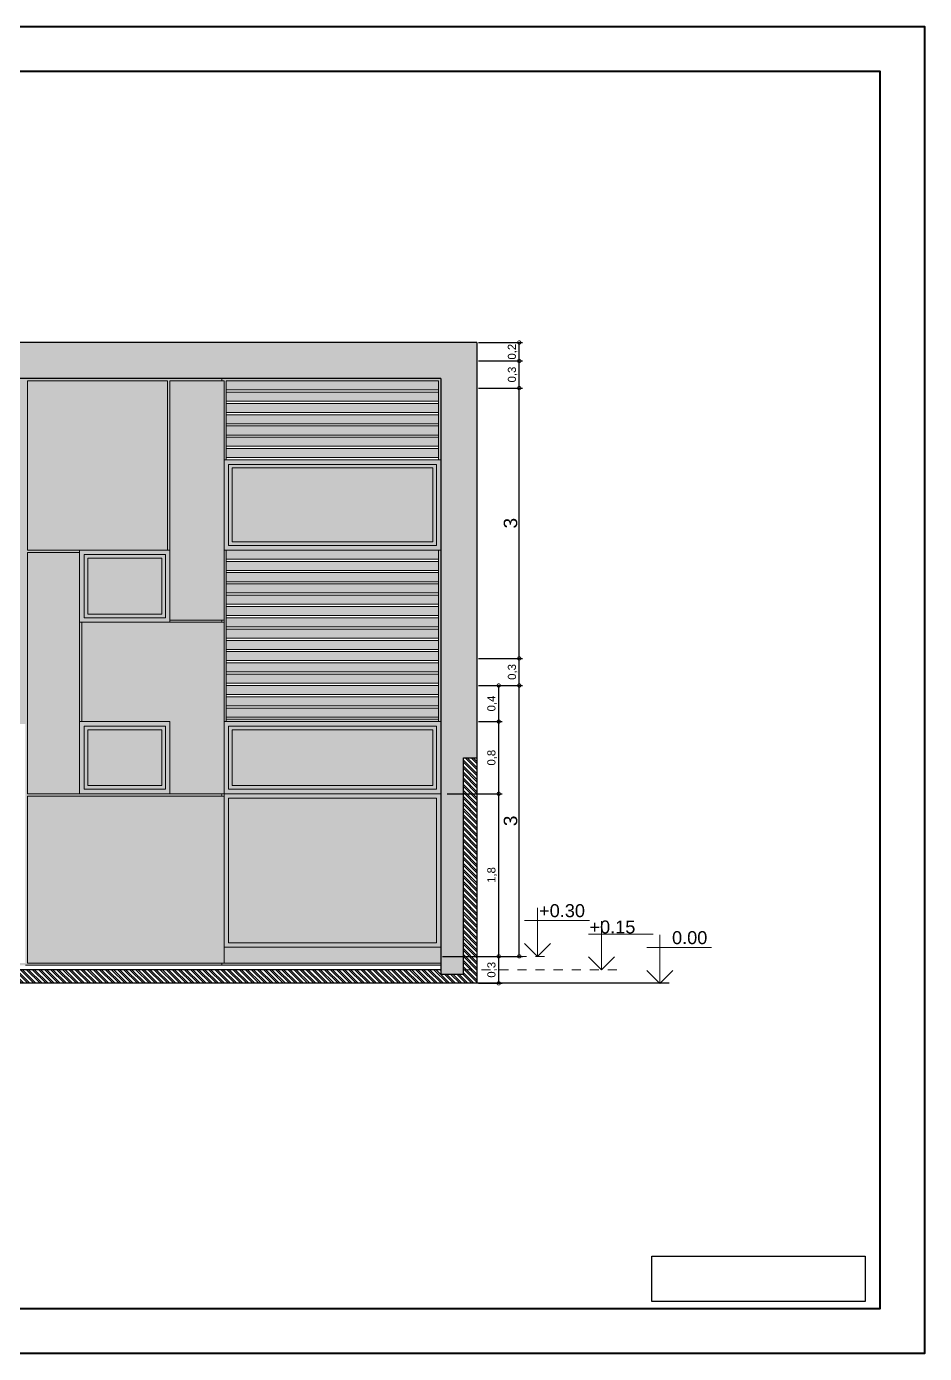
# Model space of a CAD drawing. Header units: millimetres. Extents: x 2502.5 to 2587.5, y 1451 to 1547.9.
# Drawn here: x 2535.24 to 2545.18, y 1476.21 to 1490.91 of the extents above; entities that cross this region are included whole.
import ezdxf

# ---------------------------------------------------------------- set-up
doc = ezdxf.new("R2010")
doc.units = ezdxf.units.MM
doc.linetypes.add('JIS_02_0.7', pattern=[1.35, 0.75, -0.6])
for name, color, linetype, lineweight in [('0.09', 6, 'Continuous', 9), ('0.15', 6, 'Continuous', 15), ('02_CIVIL_EXIST', 250, 'Continuous', 30), ('03_CIVIL EXIST A DECLARAR', 6, 'Continuous', 15), ('07_CIVIL VISTAS MEDIA', 143, 'Continuous', 9), ('08_CIVIL VISTAS FINO', 253, 'Continuous', 5), ('09_CIVIL PROYECCIONES', 230, 'JIS_02_0.7', 5), ('12_HATCH', 254, 'Continuous', 5), ('12_TEXTOS', 150, 'Continuous', 20), ('13_COTAS', 8, 'Continuous', 9)]:
    doc.layers.add(name, color=color, linetype=linetype, lineweight=lineweight)
doc.layers.add('HATCH', color=251, linetype='Continuous')
doc.styles.add('PARCELA', font='arial.ttf')
doc.styles.add('Swis721 BT', font='swiss.ttf')
doc.dimstyles.new('ISO-23', dxfattribs={"dimscale": 0.03, "dimtxt": 5, "dimasz": 2.5, "dimexe": 1.25, "dimexo": 0.625, "dimtad": 1, "dimtxsty": 'Swis721 BT', "dimblk": 'DOTSMALL', "dimcen": 2.5, "dimclrt": 150, "dimadec": 0, "dimazin": 0, "dimtfac": 1, "dimtmove": 0, "dimatfit": 3, "dimfxl": 0, "dimarcsym": 0})
picture_1 = doc.add_image_def('image1.png', size_in_pixel=(2031, 433))

# ---------------------------------------------------------------- blocks, each defined once
blk = doc.blocks.new('Nivel Vistas')
at = {"layer": '0.09'}
for p, q in [((423.53, 317.062), (423.53, 317.6)), ((423.386, 317.459), (424.105, 317.459)), ((423.53, 317.062), (423.386, 317.206)), ((423.53, 317.062), (423.674, 317.206))]:
    blk.add_line(p, q, dxfattribs=at)
blk = doc.blocks.new('V4')
at = {"layer": '03_CIVIL EXIST A DECLARAR'}
h = blk.add_hatch(color=251, dxfattribs=at)
h.dxf.hatch_style = 1
h.paths.add_polyline_path([(522.859, 585.278), (525.259, 585.278), (525.259, 586.278), (522.859, 586.278)])
h.paths.add_polyline_path([(522.909, 585.328), (525.209, 585.328), (525.209, 586.228), (522.909, 586.228)], flags=16)
h = blk.add_hatch(color=251, dxfattribs=at)
h.dxf.hatch_style = 1
h.paths.add_polyline_path([(525.209, 586.228), (522.909, 586.228), (522.909, 585.328), (525.209, 585.328)])
h.paths.add_polyline_path([(522.949, 585.368), (522.949, 586.188), (525.169, 586.188), (525.169, 585.368)], flags=16)
at = {"layer": '12_HATCH'}
h = blk.add_hatch(color=143, dxfattribs=at)
h.dxf.hatch_style = 1
h.paths.add_polyline_path([(525.169, 586.188), (522.949, 586.188), (522.949, 585.368), (525.169, 585.368)])
at = {"layer": '07_CIVIL VISTAS MEDIA'}
blk.add_lwpolyline([(522.859, 586.278), (525.259, 586.278), (525.259, 585.278), (522.859, 585.278)], close=True, dxfattribs=at)
at = {"layer": '08_CIVIL VISTAS FINO'}
for points in [[(522.909, 586.228), (525.209, 586.228), (525.209, 585.328), (522.909, 585.328)], [(522.949, 586.188), (525.169, 586.188), (525.169, 585.368), (522.949, 585.368)]]:
    blk.add_lwpolyline(points, close=True, dxfattribs=at)
blk = doc.blocks.new('V8')
at = {"layer": '03_CIVIL EXIST A DECLARAR'}
h = blk.add_hatch(color=251, dxfattribs=at)
h.dxf.hatch_style = 1
h.paths.add_polyline_path([(522.909, 582.678), (525.209, 582.678), (525.209, 583.378), (522.909, 583.378)], flags=16)
h.paths.add_polyline_path([(522.949, 582.718), (525.169, 582.718), (525.169, 583.338), (522.949, 583.338)], flags=0)
h.paths.add_polyline_path([(522.859, 582.628), (525.259, 582.628), (525.259, 583.428), (522.859, 583.428)])
h = blk.add_hatch(color=251, dxfattribs=at)
h.dxf.hatch_style = 1
h.paths.add_polyline_path([(522.909, 582.678), (525.209, 582.678), (525.209, 583.378), (522.909, 583.378)])
h.paths.add_polyline_path([(522.949, 582.718), (525.169, 582.718), (525.169, 583.338), (522.949, 583.338)], flags=16)
h = blk.add_hatch(color=251, dxfattribs=at)
h.dxf.hatch_style = 1
h.paths.add_polyline_path([(522.859, 580.928), (525.259, 580.928), (525.259, 582.628), (522.859, 582.628)])
h.paths.add_polyline_path([(522.909, 580.978), (525.209, 580.978), (525.209, 582.578), (522.909, 582.578)], flags=16)
at = {"layer": '12_HATCH'}
h = blk.add_hatch(color=143, dxfattribs=at)
h.dxf.hatch_style = 1
h.paths.add_polyline_path([(522.949, 582.718), (525.169, 582.718), (525.169, 583.338), (522.949, 583.338)])
h = blk.add_hatch(color=143, dxfattribs=at)
h.dxf.hatch_style = 1
h.paths.add_polyline_path([(522.909, 582.578), (522.909, 580.978), (525.209, 580.978), (525.209, 582.578)])
at = {"layer": '07_CIVIL VISTAS MEDIA'}
blk.add_line((522.859, 582.628), (525.259, 582.628), dxfattribs=at)
for points in [[(522.859, 583.428), (525.259, 583.428), (525.259, 580.928), (522.859, 580.928)], [(522.859, 583.428), (525.259, 583.428), (525.259, 582.628), (522.859, 582.628)]]:
    blk.add_lwpolyline(points, close=True, dxfattribs=at)
at = {"layer": '08_CIVIL VISTAS FINO'}
for points in [[(522.909, 583.378), (525.209, 583.378), (525.209, 582.678), (522.909, 582.678)], [(522.949, 583.338), (525.169, 583.338), (525.169, 582.718), (522.949, 582.718)], [(522.909, 582.578), (525.209, 582.578), (525.209, 580.978), (522.909, 580.978)]]:
    blk.add_lwpolyline(points, close=True, dxfattribs=at)
blk = doc.blocks.new('v23')
at = {"layer": '03_CIVIL EXIST A DECLARAR'}
h = blk.add_hatch(color=251, dxfattribs=at)
h.dxf.hatch_style = 1
h.paths.add_polyline_path([(534.77, 583.76), (534.77, 584.56), (533.77, 584.56), (533.77, 583.76)])
h.paths.add_polyline_path([(533.82, 583.81), (533.82, 584.51), (534.72, 584.51), (534.72, 583.81)], flags=16)
h.paths.add_polyline_path([(533.86, 583.85), (533.86, 584.47), (534.68, 584.47), (534.68, 583.85)], flags=0)
h = blk.add_hatch(color=251, dxfattribs=at)
h.dxf.hatch_style = 1
h.paths.add_polyline_path([(534.72, 583.81), (534.72, 584.51), (533.82, 584.51), (533.82, 583.81)])
h.paths.add_polyline_path([(533.86, 583.85), (533.86, 584.47), (534.68, 584.47), (534.68, 583.85)], flags=16)
at = {"layer": '12_HATCH'}
h = blk.add_hatch(color=2, dxfattribs=at)
h.dxf.hatch_style = 1
h.paths.add_polyline_path([(533.86, 583.85), (534.68, 583.85), (534.68, 584.47), (533.86, 584.47)])
at = {"layer": '07_CIVIL VISTAS MEDIA'}
blk.add_lwpolyline([(533.77, 584.56), (534.77, 584.56), (534.77, 583.76), (533.77, 583.76)], close=True, dxfattribs=at)
at = {"layer": '08_CIVIL VISTAS FINO'}
for points in [[(533.82, 584.51), (534.72, 584.51), (534.72, 583.81), (533.82, 583.81)], [(533.86, 584.47), (534.68, 584.47), (534.68, 583.85), (533.86, 583.85)]]:
    blk.add_lwpolyline(points, close=True, dxfattribs=at)
blk = doc.blocks.new('_DotSmall')
at = {"color": 0, "linetype": 'ByBlock', "const_width": 0.5}
blk.add_lwpolyline([(-0.0625, 0, 1), (0.0625, 0, 1)], format="xyb", close=True, dxfattribs=at)
blk = doc.blocks.new('*D309')
at = {"layer": '13_COTAS', "color": 0, "lineweight": -2}
for p, q in [((2539.845, 1480.609), (2540.506, 1480.609)), ((2540.468, 1480.31), (2540.468, 1480.609)), ((2540.245, 1480.31), (2540.506, 1480.31))]:
    blk.add_line(p, q, dxfattribs=at)
at = {"layer": 'Defpoints', "color": 0}
for p in [(2539.826, 1480.609), (2540.468, 1480.609), (2540.226, 1480.31)]:
    blk.add_point(p, dxfattribs=at)
at = {"layer": '13_COTAS', "color": 0, "lineweight": -2, "xscale": 0.075, "yscale": 0.075, "zscale": 0.075}
for p, rotation in [((2540.468, 1480.609), 90), ((2540.468, 1480.31), 270)]:
    blk.add_blockref('_DotSmall', p, dxfattribs=dict(at, rotation=rotation))
at = {"layer": '13_COTAS', "color": 150, "insert": (2540.395, 1480.46), "char_height": 0.09, "attachment_point": 5, "rotation": 90, "style": 'Swis721 BT'}
blk.add_mtext('0,3', dxfattribs=at)
blk = doc.blocks.new('*D310')
at = {"layer": '13_COTAS', "color": 0, "lineweight": -2}
for p, q in [((2540.245, 1483.61), (2540.732, 1483.61)), ((2540.695, 1480.609), (2540.695, 1483.61)), ((2540.46, 1480.609), (2540.732, 1480.609))]:
    blk.add_line(p, q, dxfattribs=at)
at = {"layer": 'Defpoints', "color": 0}
for p in [(2540.226, 1483.61), (2540.695, 1483.61), (2540.441, 1480.609)]:
    blk.add_point(p, dxfattribs=at)
at = {"layer": '13_COTAS', "color": 0, "lineweight": -2, "xscale": 0.075, "yscale": 0.075, "zscale": 0.075}
for p, rotation in [((2540.695, 1483.61), 90), ((2540.695, 1480.609), 270)]:
    blk.add_blockref('_DotSmall', p, dxfattribs=dict(at, rotation=rotation))
at = {"layer": '13_COTAS', "color": 150, "insert": (2540.599, 1482.11), "char_height": 0.15, "attachment_point": 5, "rotation": 90, "style": 'Swis721 BT'}
blk.add_mtext('3', dxfattribs=at)
blk = doc.blocks.new('*D311')
at = {"layer": '13_COTAS', "color": 0, "lineweight": -2}
for p, q in [((2539.896, 1482.41), (2540.506, 1482.41)), ((2540.468, 1480.609), (2540.468, 1482.41)), ((2540.296, 1480.609), (2540.506, 1480.609))]:
    blk.add_line(p, q, dxfattribs=at)
at = {"layer": 'Defpoints', "color": 0}
for p in [(2539.877, 1482.41), (2540.468, 1482.41), (2540.277, 1480.609)]:
    blk.add_point(p, dxfattribs=at)
at = {"layer": '13_COTAS', "color": 0, "lineweight": -2, "xscale": 0.075, "yscale": 0.075, "zscale": 0.075}
for p, rotation in [((2540.468, 1482.41), 90), ((2540.468, 1480.609), 270)]:
    blk.add_blockref('_DotSmall', p, dxfattribs=dict(at, rotation=rotation))
at = {"layer": '13_COTAS', "color": 150, "insert": (2540.395, 1481.51), "char_height": 0.09, "attachment_point": 5, "rotation": 90, "style": 'Swis721 BT'}
blk.add_mtext('1,8', dxfattribs=at)
blk = doc.blocks.new('*D313')
at = {"layer": '13_COTAS', "color": 0, "lineweight": -2}
for p, q in [((2540.245, 1483.21), (2540.506, 1483.21)), ((2540.468, 1482.41), (2540.468, 1483.21)), ((2540.35, 1482.41), (2540.506, 1482.41))]:
    blk.add_line(p, q, dxfattribs=at)
at = {"layer": 'Defpoints', "color": 0}
for p in [(2540.226, 1483.21), (2540.468, 1483.21), (2540.331, 1482.41)]:
    blk.add_point(p, dxfattribs=at)
at = {"layer": '13_COTAS', "color": 0, "lineweight": -2, "xscale": 0.075, "yscale": 0.075, "zscale": 0.075}
for p, rotation in [((2540.468, 1483.21), 90), ((2540.468, 1482.41), 270)]:
    blk.add_blockref('_DotSmall', p, dxfattribs=dict(at, rotation=rotation))
at = {"layer": '13_COTAS', "color": 150, "insert": (2540.395, 1482.81), "char_height": 0.09, "attachment_point": 5, "rotation": 90, "style": 'Swis721 BT'}
blk.add_mtext('0,8', dxfattribs=at)
blk = doc.blocks.new('*D316')
at = {"layer": '13_COTAS', "color": 0, "lineweight": -2}
for p, q in [((2540.695, 1483.61), (2540.695, 1483.91)), ((2540.709, 1483.91), (2540.732, 1483.91)), ((2540.714, 1483.61), (2540.732, 1483.61))]:
    blk.add_line(p, q, dxfattribs=at)
at = {"layer": 'Defpoints', "color": 0}
for p in [(2540.69, 1483.91), (2540.695, 1483.91), (2540.695, 1483.61)]:
    blk.add_point(p, dxfattribs=at)
at = {"layer": '13_COTAS', "color": 0, "lineweight": -2, "xscale": 0.075, "yscale": 0.075, "zscale": 0.075}
for p, rotation in [((2540.695, 1483.91), 90), ((2540.695, 1483.61), 270)]:
    blk.add_blockref('_DotSmall', p, dxfattribs=dict(at, rotation=rotation))
at = {"layer": '13_COTAS', "color": 150, "insert": (2540.622, 1483.76), "char_height": 0.09, "attachment_point": 5, "rotation": 90, "style": 'Swis721 BT'}
blk.add_mtext('0,3', dxfattribs=at)
blk = doc.blocks.new('*D317')
at = {"layer": '13_COTAS', "color": 0, "lineweight": -2}
for p, q in [((2540.245, 1486.905), (2540.732, 1486.905)), ((2540.695, 1483.91), (2540.695, 1486.905)), ((2540.245, 1483.91), (2540.732, 1483.91))]:
    blk.add_line(p, q, dxfattribs=at)
at = {"layer": 'Defpoints', "color": 0}
for p in [(2540.226, 1486.905), (2540.695, 1486.905), (2540.226, 1483.91)]:
    blk.add_point(p, dxfattribs=at)
at = {"layer": '13_COTAS', "color": 0, "lineweight": -2, "xscale": 0.075, "yscale": 0.075, "zscale": 0.075}
for p, rotation in [((2540.695, 1486.905), 90), ((2540.695, 1483.91), 270)]:
    blk.add_blockref('_DotSmall', p, dxfattribs=dict(at, rotation=rotation))
at = {"layer": '13_COTAS', "color": 150, "insert": (2540.599, 1485.408), "char_height": 0.15, "attachment_point": 5, "rotation": 90, "style": 'Swis721 BT'}
blk.add_mtext('3', dxfattribs=at)
blk = doc.blocks.new('*D318')
at = {"layer": '13_COTAS', "color": 0, "lineweight": -2}
for p, q in [((2540.245, 1487.205), (2540.732, 1487.205)), ((2540.695, 1486.905), (2540.695, 1487.205)), ((2540.245, 1486.905), (2540.732, 1486.905))]:
    blk.add_line(p, q, dxfattribs=at)
at = {"layer": 'Defpoints', "color": 0}
for p in [(2540.226, 1487.205), (2540.695, 1487.205), (2540.226, 1486.905)]:
    blk.add_point(p, dxfattribs=at)
at = {"layer": '13_COTAS', "color": 0, "lineweight": -2, "xscale": 0.075, "yscale": 0.075, "zscale": 0.075}
for p, rotation in [((2540.695, 1487.205), 90), ((2540.695, 1486.905), 270)]:
    blk.add_blockref('_DotSmall', p, dxfattribs=dict(at, rotation=rotation))
at = {"layer": '13_COTAS', "color": 150, "insert": (2540.622, 1487.055), "char_height": 0.09, "attachment_point": 5, "rotation": 90, "style": 'Swis721 BT'}
blk.add_mtext('0,3', dxfattribs=at)
blk = doc.blocks.new('*D319')
at = {"layer": '13_COTAS', "color": 0, "lineweight": -2}
for p, q in [((2540.245, 1487.41), (2540.732, 1487.41)), ((2540.695, 1487.205), (2540.695, 1487.41)), ((2540.714, 1487.205), (2540.732, 1487.205))]:
    blk.add_line(p, q, dxfattribs=at)
at = {"layer": 'Defpoints', "color": 0}
for p in [(2540.226, 1487.41), (2540.695, 1487.41), (2540.695, 1487.205)]:
    blk.add_point(p, dxfattribs=at)
at = {"layer": '13_COTAS', "color": 0, "lineweight": -2, "xscale": 0.075, "yscale": 0.075, "zscale": 0.075}
for p, rotation in [((2540.695, 1487.41), 90), ((2540.695, 1487.205), 270)]:
    blk.add_blockref('_DotSmall', p, dxfattribs=dict(at, rotation=rotation))
at = {"layer": '13_COTAS', "color": 150, "insert": (2540.622, 1487.308), "char_height": 0.09, "attachment_point": 5, "rotation": 90, "style": 'Swis721 BT'}
blk.add_mtext('0,2', dxfattribs=at)
blk = doc.blocks.new('*D320')
at = {"layer": '13_COTAS', "color": 0, "lineweight": -2}
for p, q in [((2540.468, 1483.21), (2540.468, 1483.61)), ((2540.482, 1483.61), (2540.506, 1483.61)), ((2540.482, 1483.21), (2540.506, 1483.21))]:
    blk.add_line(p, q, dxfattribs=at)
at = {"layer": 'Defpoints', "color": 0}
for p in [(2540.463, 1483.61), (2540.468, 1483.61), (2540.463, 1483.21)]:
    blk.add_point(p, dxfattribs=at)
at = {"layer": '13_COTAS', "color": 0, "lineweight": -2, "xscale": 0.075, "yscale": 0.075, "zscale": 0.075}
for p, rotation in [((2540.468, 1483.61), 90), ((2540.468, 1483.21), 270)]:
    blk.add_blockref('_DotSmall', p, dxfattribs=dict(at, rotation=rotation))
at = {"layer": '13_COTAS', "color": 150, "insert": (2540.395, 1483.41), "char_height": 0.09, "attachment_point": 5, "rotation": 90, "style": 'Swis721 BT'}
blk.add_mtext('0,4', dxfattribs=at)

msp = doc.modelspace()

# ---------------------------------------------------------------- hatches: boundary and pattern name
at = {"layer": '0.09'}
h = msp.add_hatch(dxfattribs=at)
h.set_pattern_fill('ANSI32', color=18, scale=0.005, angle=-90)
h.set_pattern_definition([(315, (-0.432576, 29.660406), (0.03367596045, 0.03367596045), []), (315, (-0.432576, 29.637955), (0.03367596045, 0.03367596045), [])])
h.paths.add_polyline_path([(2529.226, 1480.31), (2540.226, 1480.31), (2540.226, 1482.81), (2540.076, 1482.81), (2540.076, 1480.41), (2539.826, 1480.41), (2539.826, 1480.46), (2529.626, 1480.46), (2529.626, 1480.41), (2529.376, 1480.41), (2529.376, 1482.81), (2529.226, 1482.81)])
at = {"layer": '03_CIVIL EXIST A DECLARAR'}
h = msp.add_hatch(color=251, dxfattribs=at)
h.dxf.hatch_style = 1
h.paths.add_polyline_path([(2535.826, 1484.31), (2536.826, 1484.31), (2536.826, 1485.11), (2535.826, 1485.11)])
h.paths.add_polyline_path([(2535.876, 1484.36), (2535.876, 1485.06), (2536.776, 1485.06), (2536.776, 1484.36)], flags=16)
h.paths.add_polyline_path([(2535.916, 1484.4), (2535.916, 1485.02), (2536.736, 1485.02), (2536.736, 1484.4)], flags=0)
h = msp.add_hatch(color=251, dxfattribs=at)
h.dxf.hatch_style = 1
h.paths.add_polyline_path([(2535.876, 1484.36), (2536.776, 1484.36), (2536.776, 1485.06), (2535.876, 1485.06)])
h.paths.add_polyline_path([(2535.916, 1484.4), (2536.736, 1484.4), (2536.736, 1485.02), (2535.916, 1485.02)], flags=16)
at = {"layer": '12_HATCH'}
h = msp.add_hatch(color=30, dxfattribs=at)
h.dxf.hatch_style = 1
h.paths.add_polyline_path([(2535.916, 1484.4), (2536.736, 1484.4), (2536.736, 1485.02), (2535.916, 1485.02)])
at = {"layer": '13_COTAS'}
h = msp.add_hatch(color=250, dxfattribs=at)
h.dxf.hatch_style = 1
h.paths.add_polyline_path([(2533.226, 1485.135), (2532.426, 1485.135), (2532.426, 1485.11), (2533.226, 1485.11)], flags=0)
h.paths.add_polyline_path([(2537.401, 1484.335), (2536.826, 1484.335), (2536.826, 1484.31), (2537.401, 1484.31)], flags=17)
h.paths.add_polyline_path([(2535.851, 1484.31), (2535.826, 1484.31), (2535.826, 1483.21), (2535.851, 1483.21)], flags=17)
h.paths.add_polyline_path([(2537.451, 1485.11), (2537.426, 1485.11), (2537.426, 1484.335), (2537.426, 1484.31), (2537.426, 1483.21), (2537.451, 1483.21)])
h.paths.add_polyline_path([(2539.826, 1485.11), (2539.801, 1485.11), (2539.801, 1483.21), (2539.826, 1483.21)])
h.paths.add_polyline_path([(2539.826, 1480.535), (2537.426, 1480.535), (2537.401, 1480.535), (2537.401, 1480.51), (2539.826, 1480.51)])
h.paths.add_polyline_path([(2539.826, 1487.01), (2537.401, 1487.01), (2537.401, 1486.985), (2537.426, 1486.985), (2537.426, 1486.11), (2537.451, 1486.11), (2537.451, 1486.985), (2539.801, 1486.985), (2539.801, 1486.11), (2539.826, 1486.11)])
h.paths.add_polyline_path([(2537.401, 1487.01), (2529.626, 1487.01), (2529.626, 1480.51), (2535.226, 1480.51), (2537.401, 1480.51), (2537.401, 1480.535), (2535.251, 1480.535), (2535.251, 1482.385), (2537.401, 1482.385), (2537.401, 1482.41), (2535.826, 1482.41), (2535.251, 1482.41), (2535.251, 1483.21), (2535.251, 1485.085), (2535.826, 1485.085), (2535.826, 1485.11), (2535.251, 1485.11), (2535.251, 1486.985), (2536.801, 1486.985), (2536.801, 1485.11), (2536.826, 1485.11), (2536.826, 1486.985), (2537.401, 1486.985)])
h.paths.add_polyline_path([(2534.201, 1486.985), (2534.201, 1486.11), (2534.226, 1486.11), (2534.226, 1486.985), (2535.226, 1486.985), (2535.226, 1483.21), (2532.426, 1483.21), (2532.426, 1484.31), (2532.401, 1484.31), (2532.401, 1483.21), (2529.651, 1483.21), (2529.651, 1486.085), (2530.626, 1486.085), (2530.626, 1486.11), (2529.651, 1486.11), (2529.651, 1486.985), (2532.401, 1486.985), (2532.401, 1486.11), (2532.426, 1486.11), (2532.426, 1486.985)], flags=16)
h.paths.add_polyline_path([(2533.226, 1485.135), (2532.426, 1485.135), (2532.426, 1485.11), (2533.226, 1485.11)], flags=0)
h.paths.add_polyline_path([(2534.226, 1485.11), (2534.226, 1486.11), (2533.226, 1486.11), (2533.226, 1485.11)], flags=0)
h.paths.add_polyline_path([(2534.176, 1486.06), (2534.176, 1485.16), (2533.276, 1485.16), (2533.276, 1486.06)], flags=0)
h.paths.add_polyline_path([(2534.136, 1486.02), (2534.136, 1485.2), (2533.316, 1485.2), (2533.316, 1486.02)], flags=0)
h.paths.add_polyline_path([(2532.426, 1486.11), (2532.426, 1484.312), (2530.626, 1484.312), (2530.626, 1486.11)], flags=0)
h.paths.add_polyline_path([(2532.376, 1486.062), (2532.376, 1485.16), (2530.676, 1485.16), (2530.676, 1486.062)], flags=0)
h.paths.add_polyline_path([(2532.336, 1486.022), (2532.336, 1485.2), (2530.716, 1485.2), (2530.716, 1486.022)], flags=0)
h.paths.add_polyline_path([(2532.376, 1485.06), (2532.376, 1484.362), (2530.676, 1484.362), (2530.676, 1485.06)], flags=0)
h.paths.add_polyline_path([(2535.226, 1483.185), (2535.226, 1482.41), (2535.226, 1480.535), (2533.426, 1480.535), (2533.426, 1482.41), (2533.426, 1483.185)], flags=16)
h.paths.add_polyline_path([(2533.401, 1483.185), (2533.401, 1482.41), (2530.626, 1482.41), (2530.626, 1482.385), (2533.401, 1482.385), (2533.401, 1480.535), (2529.651, 1480.535), (2529.651, 1482.41), (2529.651, 1483.185)], flags=16)
h.paths.add_polyline_path([(2530.576, 1482.36), (2530.576, 1480.585), (2529.701, 1480.585), (2529.701, 1482.36)], flags=0)
at = {"layer": 'HATCH'}
h = msp.add_hatch(color=37, dxfattribs=at)
h.dxf.hatch_style = 1
h.paths.add_polyline_path([(2529.626, 1487.01), (2539.826, 1487.01), (2539.826, 1480.41), (2540.076, 1480.41), (2540.076, 1482.81), (2540.226, 1482.81), (2540.226, 1487.41), (2529.226, 1487.41), (2529.226, 1482.81), (2529.376, 1482.81), (2529.376, 1480.41), (2529.626, 1480.41)])
h = msp.add_hatch(color=254, dxfattribs=at)
h.dxf.hatch_style = 1
h.paths.add_polyline_path([(2539.826, 1480.535), (2539.826, 1480.71), (2537.426, 1480.71), (2537.426, 1480.535)])
h.paths.add_polyline_path([(2529.651, 1486.11), (2530.626, 1486.11), (2532.401, 1486.11), (2532.401, 1486.985), (2529.651, 1486.985)])
h.paths.add_polyline_path([(2532.426, 1486.985), (2532.426, 1486.11), (2532.426, 1485.135), (2533.226, 1485.135), (2533.226, 1486.11), (2534.201, 1486.11), (2534.201, 1486.985)], flags=17)
h.paths.add_polyline_path([(2533.401, 1483.185), (2529.651, 1483.185), (2529.651, 1482.41), (2533.401, 1482.41)])
h.paths.add_polyline_path([(2529.651, 1483.21), (2532.401, 1483.21), (2532.401, 1484.31), (2530.626, 1484.31), (2530.626, 1486.085), (2529.651, 1486.085)])
h.paths.add_polyline_path([(2532.426, 1484.31), (2532.426, 1483.21), (2535.226, 1483.21), (2535.226, 1486.985), (2534.226, 1486.985), (2534.226, 1486.11), (2534.226, 1485.11), (2533.226, 1485.11), (2532.426, 1485.11)])
h.paths.add_polyline_path([(2536.826, 1485.11), (2536.826, 1484.335), (2537.426, 1484.335), (2537.426, 1485.11), (2537.426, 1486.11), (2537.426, 1486.985), (2536.826, 1486.985)])
h.paths.add_polyline_path([(2535.826, 1485.11), (2536.801, 1485.11), (2536.801, 1486.985), (2535.251, 1486.985), (2535.251, 1485.11)])
h.paths.add_polyline_path([(2536.826, 1484.31), (2535.851, 1484.31), (2535.851, 1483.21), (2536.826, 1483.21), (2536.826, 1482.41), (2537.426, 1482.41), (2537.426, 1483.21), (2537.426, 1484.31)])
h.paths.add_polyline_path([(2535.826, 1483.21), (2535.826, 1485.085), (2535.251, 1485.085), (2535.251, 1483.21), (2535.251, 1482.41), (2535.826, 1482.41)])
h.paths.add_polyline_path([(2537.426, 1482.385), (2535.251, 1482.385), (2535.251, 1480.535), (2537.426, 1480.535)])
h.paths.add_polyline_path([(2533.401, 1482.385), (2530.626, 1482.385), (2530.626, 1480.535), (2533.401, 1480.535)])
h = msp.add_hatch(color=253, dxfattribs=at)
h.dxf.hatch_style = 1
h.paths.add_polyline_path([(2539.801, 1483.235), (2537.451, 1483.235), (2537.451, 1483.21), (2539.801, 1483.21)])
h.paths.add_polyline_path([(2539.801, 1483.36), (2537.451, 1483.36), (2537.451, 1483.26), (2539.801, 1483.26)])
h.paths.add_polyline_path([(2539.801, 1483.485), (2537.451, 1483.485), (2537.451, 1483.385), (2539.801, 1483.385)])
h.paths.add_polyline_path([(2539.801, 1483.61), (2537.451, 1483.61), (2537.451, 1483.51), (2539.801, 1483.51)])
h.paths.add_polyline_path([(2539.801, 1483.735), (2537.451, 1483.735), (2537.451, 1483.635), (2539.801, 1483.635)])
h.paths.add_polyline_path([(2539.801, 1483.86), (2537.451, 1483.86), (2537.451, 1483.76), (2539.801, 1483.76)])
h.paths.add_polyline_path([(2539.801, 1483.985), (2537.451, 1483.985), (2537.451, 1483.885), (2539.801, 1483.885)])
h.paths.add_polyline_path([(2539.801, 1484.11), (2537.451, 1484.11), (2537.451, 1484.01), (2539.801, 1484.01)])
h.paths.add_polyline_path([(2539.801, 1484.235), (2537.451, 1484.235), (2537.451, 1484.135), (2539.801, 1484.135)])
h.paths.add_polyline_path([(2539.801, 1484.36), (2537.451, 1484.36), (2537.451, 1484.26), (2539.801, 1484.26)])
h.paths.add_polyline_path([(2539.801, 1484.485), (2537.451, 1484.485), (2537.451, 1484.385), (2539.801, 1484.385)])
h.paths.add_polyline_path([(2539.801, 1484.61), (2537.451, 1484.61), (2537.451, 1484.51), (2539.801, 1484.51)])
h.paths.add_polyline_path([(2539.801, 1484.735), (2537.451, 1484.735), (2537.451, 1484.635), (2539.801, 1484.635)])
h.paths.add_polyline_path([(2539.801, 1484.86), (2537.451, 1484.86), (2537.451, 1484.76), (2539.801, 1484.76)])
h.paths.add_polyline_path([(2539.801, 1484.985), (2537.451, 1484.985), (2537.451, 1484.885), (2539.801, 1484.885)])
h.paths.add_polyline_path([(2539.801, 1485.11), (2537.451, 1485.11), (2537.451, 1485.01), (2539.801, 1485.01)])
h.paths.add_polyline_path([(2539.801, 1486.36), (2537.451, 1486.36), (2537.451, 1486.26), (2539.801, 1486.26)])
h.paths.add_polyline_path([(2539.801, 1486.485), (2537.451, 1486.485), (2537.451, 1486.385), (2539.801, 1486.385)])
h.paths.add_polyline_path([(2539.801, 1486.61), (2537.451, 1486.61), (2537.451, 1486.51), (2539.801, 1486.51)])
h.paths.add_polyline_path([(2539.801, 1486.735), (2537.451, 1486.735), (2537.451, 1486.635), (2539.801, 1486.635)])
h.paths.add_polyline_path([(2539.801, 1486.86), (2537.451, 1486.86), (2537.451, 1486.76), (2539.801, 1486.76)])
h.paths.add_polyline_path([(2539.801, 1486.985), (2537.451, 1486.985), (2537.451, 1486.885), (2539.801, 1486.885)])
h.paths.add_polyline_path([(2539.801, 1486.235), (2537.451, 1486.235), (2537.451, 1486.135), (2539.801, 1486.135)])

# ---------------------------------------------------------------- linework, layer by layer
at = {"layer": '0.15'}
for p, q in [((2535.826, 1484.31), (2536.826, 1484.31)), ((2536.826, 1483.21), (2535.826, 1483.21))]:
    msp.add_line(p, q, dxfattribs=at)
at = {"layer": '02_CIVIL_EXIST'}
for p, q in [((2540.226, 1487.41), (2529.226, 1487.41)), ((2540.226, 1487.41), (2540.226, 1480.31)), ((2539.826, 1487.01), (2529.626, 1487.01)), ((2539.826, 1487.01), (2539.826, 1480.41)), ((2540.076, 1480.41), (2540.076, 1482.81)), ((2540.076, 1482.81), (2540.226, 1482.81)), ((2539.826, 1480.46), (2529.626, 1480.46)), ((2542.355, 1480.31), (2528.226, 1480.31)), ((2539.826, 1480.41), (2540.076, 1480.41))]:
    msp.add_line(p, q, dxfattribs=at)
at = {"layer": '02_CIVIL_EXIST', "lineweight": 40}
for points in [[(2524.393, 1490.911), (2545.183, 1490.911), (2545.183, 1476.209), (2524.393, 1476.209)], [(2525.63, 1490.416), (2544.688, 1490.416), (2544.688, 1476.704), (2525.63, 1476.704)]]:
    msp.add_lwpolyline(points, close=True, dxfattribs=at)
at = {"layer": '03_CIVIL EXIST A DECLARAR'}
for p, q in [((2536.801, 1486.985), (2535.251, 1486.985)), ((2535.251, 1485.11), (2535.251, 1486.985)), ((2536.801, 1485.11), (2536.801, 1486.985)), ((2537.426, 1486.985), (2536.826, 1486.985)), ((2536.826, 1485.11), (2536.826, 1486.985)), ((2537.401, 1487.01), (2537.401, 1486.985)), ((2537.426, 1486.11), (2537.426, 1486.985)), ((2537.426, 1486.11), (2537.426, 1485.11)), ((2535.826, 1485.11), (2535.251, 1485.11)), ((2535.251, 1483.21), (2535.251, 1485.085)), ((2535.826, 1485.085), (2535.251, 1485.085)), ((2536.826, 1485.11), (2535.826, 1485.11)), ((2535.826, 1483.21), (2535.826, 1485.11)), ((2536.826, 1485.11), (2536.826, 1484.31)), ((2536.826, 1485.11), (2536.826, 1484.31)), ((2537.426, 1485.11), (2537.426, 1484.335)), ((2536.826, 1484.31), (2535.826, 1484.31)), ((2535.851, 1484.31), (2535.851, 1483.21)), ((2536.826, 1484.335), (2537.426, 1484.335)), ((2536.826, 1484.31), (2537.426, 1484.31)), ((2537.401, 1484.335), (2537.401, 1484.31)), ((2537.426, 1484.31), (2537.426, 1483.21)), ((2535.251, 1482.41), (2535.251, 1483.21)), ((2536.826, 1483.21), (2535.826, 1483.21)), ((2535.826, 1482.41), (2535.826, 1483.21)), ((2536.826, 1483.21), (2536.826, 1482.41)), ((2537.426, 1483.21), (2537.426, 1482.41)), ((2535.251, 1482.41), (2535.826, 1482.41)), ((2535.251, 1480.535), (2535.251, 1482.385)), ((2535.251, 1482.385), (2537.426, 1482.385)), ((2537.426, 1482.41), (2535.826, 1482.41)), ((2537.401, 1482.41), (2537.401, 1482.385)), ((2537.426, 1480.535), (2537.426, 1482.385)), ((2537.401, 1480.51), (2535.226, 1480.51)), ((2537.426, 1480.535), (2535.251, 1480.535)), ((2537.401, 1480.535), (2537.401, 1480.51))]:
    msp.add_line(p, q, dxfattribs=at)
at = {"layer": '07_CIVIL VISTAS MEDIA'}
for p, q in [((2539.801, 1486.985), (2537.451, 1486.985)), ((2537.451, 1486.11), (2537.451, 1486.985)), ((2539.801, 1486.985), (2539.801, 1486.11)), ((2539.801, 1486.885), (2537.451, 1486.885)), ((2539.801, 1486.86), (2537.451, 1486.86)), ((2539.801, 1486.76), (2537.451, 1486.76)), ((2539.801, 1486.735), (2537.451, 1486.735)), ((2539.801, 1486.635), (2537.451, 1486.635)), ((2539.801, 1486.61), (2537.451, 1486.61)), ((2539.801, 1486.51), (2537.451, 1486.51)), ((2539.801, 1486.485), (2537.451, 1486.485)), ((2539.801, 1486.385), (2537.451, 1486.385)), ((2539.801, 1486.36), (2537.451, 1486.36)), ((2539.801, 1486.26), (2537.451, 1486.26)), ((2539.801, 1486.235), (2537.451, 1486.235)), ((2539.826, 1486.11), (2537.426, 1486.11)), ((2539.801, 1486.135), (2537.451, 1486.135)), ((2537.426, 1485.11), (2539.826, 1485.11)), ((2537.451, 1485.11), (2537.451, 1483.21)), ((2539.801, 1485.01), (2537.451, 1485.01)), ((2539.801, 1485.11), (2539.801, 1483.21)), ((2539.801, 1484.985), (2537.451, 1484.985)), ((2539.801, 1484.885), (2537.451, 1484.885)), ((2539.801, 1484.86), (2537.451, 1484.86)), ((2539.801, 1484.76), (2537.451, 1484.76)), ((2539.801, 1484.735), (2537.451, 1484.735)), ((2539.801, 1484.635), (2537.451, 1484.635)), ((2539.801, 1484.61), (2537.451, 1484.61)), ((2539.801, 1484.51), (2537.451, 1484.51)), ((2539.801, 1484.485), (2537.451, 1484.485)), ((2537.426, 1484.31), (2537.426, 1484.335)), ((2539.801, 1484.385), (2537.451, 1484.385)), ((2539.801, 1484.36), (2537.451, 1484.36)), ((2539.801, 1484.26), (2537.451, 1484.26)), ((2539.801, 1484.235), (2537.451, 1484.235)), ((2539.801, 1484.135), (2537.451, 1484.135)), ((2539.801, 1484.11), (2537.451, 1484.11)), ((2539.801, 1484.01), (2537.451, 1484.01)), ((2539.801, 1483.985), (2537.451, 1483.985)), ((2539.801, 1483.885), (2537.451, 1483.885)), ((2539.801, 1483.86), (2537.451, 1483.86)), ((2539.801, 1483.76), (2537.451, 1483.76)), ((2539.801, 1483.735), (2537.451, 1483.735)), ((2539.801, 1483.635), (2537.451, 1483.635)), ((2539.801, 1483.61), (2537.451, 1483.61)), ((2539.801, 1483.51), (2537.451, 1483.51)), ((2539.801, 1483.485), (2537.451, 1483.485)), ((2539.801, 1483.385), (2537.451, 1483.385)), ((2539.801, 1483.36), (2537.451, 1483.36)), ((2539.801, 1483.26), (2537.451, 1483.26)), ((2539.801, 1483.235), (2537.451, 1483.235)), ((2537.426, 1483.21), (2539.826, 1483.21)), ((2537.426, 1482.41), (2539.826, 1482.41)), ((2537.426, 1482.41), (2537.426, 1482.385)), ((2537.426, 1480.71), (2539.826, 1480.71)), ((2537.401, 1480.51), (2539.826, 1480.51)), ((2537.426, 1480.535), (2539.826, 1480.535))]:
    msp.add_line(p, q, dxfattribs=at)
msp.add_lwpolyline([(2535.826, 1485.11), (2536.826, 1485.11), (2536.826, 1484.31), (2535.826, 1484.31)], close=True, dxfattribs=at)
at = {"layer": '08_CIVIL VISTAS FINO'}
for points in [[(2535.876, 1485.06), (2536.776, 1485.06), (2536.776, 1484.36), (2535.876, 1484.36)], [(2535.916, 1485.02), (2536.736, 1485.02), (2536.736, 1484.4), (2535.916, 1484.4)]]:
    msp.add_lwpolyline(points, close=True, dxfattribs=at)
at = {"layer": '09_CIVIL PROYECCIONES', "ltscale": 0.1}
for p, q in [((2540.076, 1480.609), (2540.995, 1480.609)), ((2540.076, 1480.46), (2541.866, 1480.46))]:
    msp.add_line(p, q, dxfattribs=at)
at = {"layer": '13_COTAS'}
for p, q in [((2537.426, 1482.41), (2537.426, 1483.21)), ((2537.426, 1482.385), (2537.426, 1480.71))]:
    msp.add_line(p, q, dxfattribs=at)

# ---------------------------------------------------------------- block references
msp.add_blockref('v23', (2002.056, 898.65))
at = {"layer": '02_CIVIL_EXIST'}
msp.add_blockref('V4', (2014.568, 899.832), dxfattribs=at)
at = {"layer": '07_CIVIL VISTAS MEDIA'}
for name, p in [('V8', (2014.568, 899.782)), ('Nivel Vistas', (2117.367, 1163.547)), ('Nivel Vistas', (2118.075, 1163.397)), ('Nivel Vistas', (2118.721, 1163.247))]:
    msp.add_blockref(name, p, dxfattribs=at)

# ---------------------------------------------------------------- texts
at = {"layer": '12_TEXTOS', "char_height": 0.1437, "attachment_point": 3, "style": 'PARCELA'}
for s, insert in [('+0.30', (2541.423, 1481.187)), ('+0.15', (2541.981, 1481.006))]:
    msp.add_mtext(s, dxfattribs=dict(at, insert=insert))
at = {"layer": '12_TEXTOS', "insert": (2542.778, 1480.888), "char_height": 0.1437, "width": 0.37366, "attachment_point": 3, "style": 'PARCELA'}
msp.add_mtext('0.00', dxfattribs=at)

# ---------------------------------------------------------------- dimensions: what is measured, and where the dimension line sits
at = {"layer": '13_COTAS'}
for base, p1, p2, override, picture, middle in [((2540.6949, 1487.4099), (2540.6949, 1487.2053), (2540.2262, 1487.4099), {"dimtxt": 3, "dimfxl": 100}, '*D319', (2540.6219, 1487.3076)), ((2540.6949, 1486.9052), (2540.2262, 1483.9099), (2540.2262, 1486.9052), {"dimfxl": 100}, '*D317', (2540.5991, 1485.4075)), ((2540.695, 1483.61), (2540.441, 1480.609), (2540.226, 1483.61), {"dimfxl": 100}, '*D310', (2540.599, 1482.11)), ((2540.468, 1483.61), (2540.463, 1483.21), (2540.463, 1483.61), {"dimtxt": 3, "dimfxl": 100}, '*D320', (2540.395, 1483.41)), ((2540.468, 1483.21), (2540.331, 1482.41), (2540.226, 1483.21), {"dimtxt": 3, "dimfxl": 100}, '*D313', (2540.395, 1482.81)), ((2540.468, 1482.41), (2540.277, 1480.609), (2539.877, 1482.41), {"dimtxt": 3, "dimfxl": 100}, '*D311', (2540.395, 1481.51))]:
    dim = msp.add_linear_dim(base=base, p1=p1, p2=p2, angle=90, dimstyle='ISO-23', override=override, dxfattribs=at)
    dim.commit()
    dim.dimension.update_dxf_attribs({"geometry": picture, "text_midpoint": middle})
for base, p1, p2, picture, middle in [((2540.695, 1487.205), (2540.226, 1486.905), (2540.226, 1487.205), '*D318', (2540.695, 1487.055)), ((2540.695, 1483.91), (2540.695, 1483.61), (2540.69, 1483.91), '*D316', (2540.695, 1483.76)), ((2540.468, 1480.609), (2540.226, 1480.31), (2539.826, 1480.609), '*D309', (2540.468, 1480.46))]:
    dim = msp.add_linear_dim(base=base, p1=p1, p2=p2, angle=90, dimstyle='ISO-23', override={"dimtxt": 3, "dimfxl": 100}, dxfattribs=at)
    dim.commit()
    dim.dimension.update_dxf_attribs({"geometry": picture, "text_midpoint": middle, "dimtype": 160})

# ---------------------------------------------------------------- pictures from other files: only their frames are drawn
at = {"color": 1}
image = msp.add_image(picture_1, insert=(2542.162, 1476.784), size_in_units=(2.365, 0.504), rotation=0, dxfattribs=at)
image.dxf.flags = 15

doc.saveas('drawing.dxf')
